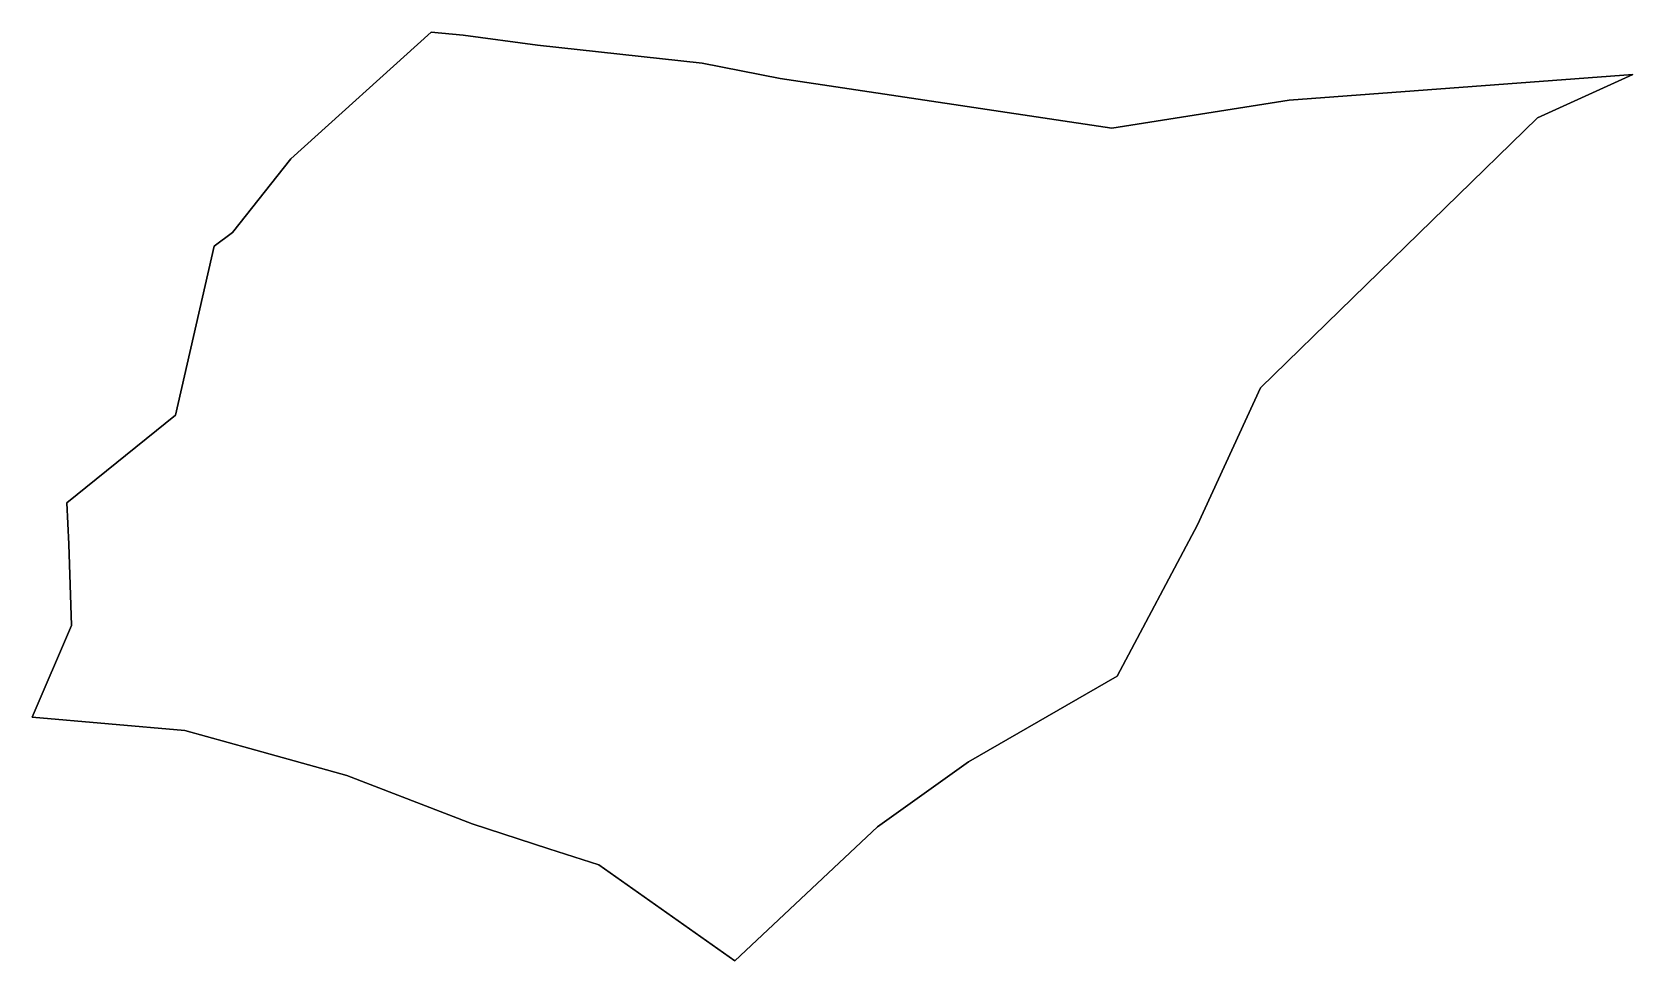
# Model space of a CAD drawing. Extents: x -83.2 to -80.27, y 45.84 to 47.54.
import ezdxf

# ---------------------------------------------------------------- set-up
doc = ezdxf.new("R2010")
doc.units = 0
doc.header["$MEASUREMENT"] = 0
doc.layers.add('GEO_', color=7, linetype='Continuous')

msp = doc.modelspace()

# ---------------------------------------------------------------- linework, layer by layer
at = {"layer": 'GEO_', "color": 7, "true_color": 0xffffff}
for p, q in [((-82.4667, 47.5418), (-82.7236, 47.3098)), ((-82.4667, 47.5418), (-82.7236, 47.3098)), ((-82.4667, 47.5418), (-82.7236, 47.3098)), ((-82.7236, 47.3098), (-82.4667, 47.5418)), ((-82.4667, 47.5418), (-82.7236, 47.3098)), ((-82.4667, 47.5418), (-82.7236, 47.3098)), ((-82.4667, 47.5418), (-82.7236, 47.3098)), ((-82.7236, 47.3098), (-82.4667, 47.5418)), ((-82.7236, 47.3098), (-82.4667, 47.5418)), ((-82.7236, 47.3098), (-82.4667, 47.5418)), ((-82.7236, 47.3098), (-82.4667, 47.5418)), ((-82.4667, 47.5418), (-82.7236, 47.3098)), ((-82.7236, 47.3098), (-82.4667, 47.5418)), ((-82.7236, 47.3098), (-82.4667, 47.5418)), ((-82.7236, 47.3098), (-82.4667, 47.5418)), ((-82.4667, 47.5418), (-82.7236, 47.3098)), ((-82.4667, 47.5418), (-82.4667, 47.5418)), ((-82.4667, 47.5418), (-82.4667, 47.5418)), ((-82.4667, 47.5418), (-82.4083, 47.5361)), ((-82.4083, 47.5361), (-82.4667, 47.5418)), ((-82.4667, 47.5418), (-82.4667, 47.5418)), ((-82.4667, 47.5418), (-82.4083, 47.5361)), ((-82.4083, 47.5361), (-82.4667, 47.5418)), ((-82.4667, 47.5418), (-82.4667, 47.5418)), ((-82.4083, 47.5361), (-82.2722, 47.518)), ((-82.4083, 47.5361), (-82.2722, 47.518)), ((-82.4083, 47.5361), (-82.4083, 47.5361)), ((-82.4083, 47.5361), (-82.2722, 47.518)), ((-82.2722, 47.518), (-82.4083, 47.5361)), ((-82.4083, 47.5361), (-82.2722, 47.518)), ((-82.4083, 47.5361), (-82.2722, 47.518)), ((-82.4083, 47.5361), (-82.4083, 47.5361)), ((-82.4083, 47.5361), (-82.2722, 47.518)), ((-82.2722, 47.518), (-82.4083, 47.5361)), ((-82.2722, 47.518), (-81.9708, 47.485)), ((-82.2722, 47.518), (-81.9708, 47.485)), ((-82.2722, 47.518), (-82.2722, 47.518)), ((-82.2722, 47.518), (-81.9708, 47.485)), ((-81.9708, 47.485), (-82.2722, 47.518)), ((-82.2722, 47.518), (-81.9708, 47.485)), ((-82.2722, 47.518), (-81.9708, 47.485)), ((-82.2722, 47.518), (-82.2722, 47.518)), ((-82.2722, 47.518), (-81.9708, 47.485)), ((-81.9708, 47.485), (-82.2722, 47.518)), ((-81.9708, 47.485), (-81.8278, 47.4566)), ((-81.9708, 47.485), (-81.8278, 47.4566)), ((-81.9708, 47.485), (-81.9708, 47.485)), ((-81.9708, 47.485), (-81.8278, 47.4566)), ((-81.8278, 47.4566), (-81.9708, 47.485)), ((-81.9708, 47.485), (-81.8278, 47.4566)), ((-81.9708, 47.485), (-81.8278, 47.4566)), ((-81.9708, 47.485), (-81.9708, 47.485)), ((-81.9708, 47.485), (-81.8278, 47.4566)), ((-81.8278, 47.4566), (-81.9708, 47.485)), ((-81.8278, 47.4566), (-81.2208, 47.3658)), ((-81.2208, 47.3658), (-81.8278, 47.4566)), ((-81.8278, 47.4566), (-81.8278, 47.4566)), ((-81.8278, 47.4566), (-81.2208, 47.3658)), ((-81.8278, 47.4566), (-81.2208, 47.3658)), ((-81.8278, 47.4566), (-81.8278, 47.4566)), ((-81.8278, 47.4566), (-81.2208, 47.3658)), ((-81.2208, 47.3658), (-81.8278, 47.4566)), ((-81.8278, 47.4566), (-81.2208, 47.3658)), ((-81.8278, 47.4566), (-81.2208, 47.3658)), ((-81.8278, 47.4566), (-81.8278, 47.4566)), ((-81.8278, 47.4566), (-81.2208, 47.3658)), ((-81.2208, 47.3658), (-81.8278, 47.4566)), ((-80.8958, 47.4168), (-80.2667, 47.4642)), ((-80.8958, 47.4168), (-80.2667, 47.4642)), ((-80.8958, 47.4168), (-80.2667, 47.4642)), ((-80.2667, 47.4642), (-80.8958, 47.4168)), ((-80.8958, 47.4168), (-80.2667, 47.4642)), ((-80.8958, 47.4168), (-80.2667, 47.4642)), ((-80.8958, 47.4168), (-80.2667, 47.4642)), ((-80.2667, 47.4642), (-80.8958, 47.4168)), ((-80.8958, 47.4168), (-80.2667, 47.4642)), ((-80.8958, 47.4168), (-80.2667, 47.4642)), ((-80.8958, 47.4168), (-80.2667, 47.4642)), ((-80.2667, 47.4642), (-80.8958, 47.4168)), ((-80.2667, 47.4642), (-80.4417, 47.3847)), ((-80.2667, 47.4642), (-80.4417, 47.3847)), ((-80.2667, 47.4642), (-80.4417, 47.3847)), ((-80.4417, 47.3847), (-80.2667, 47.4642)), ((-80.2667, 47.4642), (-80.4417, 47.3847)), ((-80.2667, 47.4642), (-80.4417, 47.3847)), ((-80.2667, 47.4642), (-80.4417, 47.3847)), ((-80.4417, 47.3847), (-80.2667, 47.4642)), ((-80.2667, 47.4642), (-80.4417, 47.3847)), ((-80.2667, 47.4642), (-80.4417, 47.3847)), ((-80.2667, 47.4642), (-80.4417, 47.3847)), ((-80.4417, 47.3847), (-80.2667, 47.4642)), ((-80.4417, 47.3847), (-80.2667, 47.4642)), ((-80.2667, 47.4642), (-80.4417, 47.3847)), ((-80.4417, 47.3847), (-80.2667, 47.4642)), ((-80.2667, 47.4642), (-80.4417, 47.3847)), ((-80.4417, 47.3847), (-80.2667, 47.4642)), ((-80.2667, 47.4642), (-80.4417, 47.3847)), ((-80.2667, 47.4642), (-80.2667, 47.4642)), ((-80.2667, 47.4642), (-80.2667, 47.4642)), ((-80.2667, 47.4642), (-80.2667, 47.4642)), ((-80.2667, 47.4642), (-80.2667, 47.4642)), ((-80.2667, 47.4642), (-80.2667, 47.4642)), ((-80.2667, 47.4642), (-80.2667, 47.4642)), ((-81.2208, 47.3658), (-80.8958, 47.4168)), ((-81.2208, 47.3658), (-80.8958, 47.4168)), ((-81.2208, 47.3658), (-80.8958, 47.4168)), ((-80.8958, 47.4168), (-81.2208, 47.3658)), ((-81.2208, 47.3658), (-80.8958, 47.4168)), ((-81.2208, 47.3658), (-80.8958, 47.4168)), ((-81.2208, 47.3658), (-80.8958, 47.4168)), ((-80.8958, 47.4168), (-81.2208, 47.3658)), ((-81.2208, 47.3658), (-80.8958, 47.4168)), ((-81.2208, 47.3658), (-80.8958, 47.4168)), ((-81.2208, 47.3658), (-80.8958, 47.4168)), ((-80.8958, 47.4168), (-81.2208, 47.3658)), ((-80.8958, 47.4168), (-80.8958, 47.4168)), ((-80.8958, 47.4168), (-80.8958, 47.4168)), ((-80.8958, 47.4168), (-80.8958, 47.4168)), ((-81.2208, 47.3658), (-81.2208, 47.3658)), ((-81.2208, 47.3658), (-81.2208, 47.3658)), ((-81.2208, 47.3658), (-81.2208, 47.3658)), ((-80.4417, 47.3847), (-80.9486, 46.8898)), ((-80.4417, 47.3847), (-80.9486, 46.8898)), ((-80.4417, 47.3847), (-80.9486, 46.8898)), ((-80.9486, 46.8898), (-80.4417, 47.3847)), ((-80.4417, 47.3847), (-80.9486, 46.8898)), ((-80.4417, 47.3847), (-80.9486, 46.8898)), ((-80.4417, 47.3847), (-80.9486, 46.8898)), ((-80.9486, 46.8898), (-80.4417, 47.3847)), ((-80.4417, 47.3847), (-80.9486, 46.8898)), ((-80.4417, 47.3847), (-80.9486, 46.8898)), ((-80.4417, 47.3847), (-80.9486, 46.8898)), ((-80.9486, 46.8898), (-80.4417, 47.3847)), ((-80.9486, 46.8898), (-80.4417, 47.3847)), ((-80.9486, 46.8898), (-80.4417, 47.3847)), ((-80.9486, 46.8898), (-80.4417, 47.3847)), ((-80.4417, 47.3847), (-80.9486, 46.8898)), ((-80.9486, 46.8898), (-80.4417, 47.3847)), ((-80.9486, 46.8898), (-80.4417, 47.3847)), ((-80.9486, 46.8898), (-80.4417, 47.3847)), ((-80.4417, 47.3847), (-80.9486, 46.8898)), ((-80.9486, 46.8898), (-80.4417, 47.3847)), ((-80.9486, 46.8898), (-80.4417, 47.3847)), ((-80.9486, 46.8898), (-80.4417, 47.3847)), ((-80.4417, 47.3847), (-80.9486, 46.8898)), ((-80.4417, 47.3847), (-80.4417, 47.3847)), ((-80.4417, 47.3847), (-80.4417, 47.3847)), ((-80.4417, 47.3847), (-80.4417, 47.3847)), ((-80.4417, 47.3847), (-80.4417, 47.3847)), ((-80.4417, 47.3847), (-80.4417, 47.3847)), ((-80.4417, 47.3847), (-80.4417, 47.3847)), ((-82.7236, 47.3098), (-82.8306, 47.1746)), ((-82.7236, 47.3098), (-82.8306, 47.1746)), ((-82.7236, 47.3098), (-82.8306, 47.1746)), ((-82.8306, 47.1746), (-82.7236, 47.3098)), ((-82.8306, 47.1746), (-82.7236, 47.3098)), ((-82.8306, 47.1746), (-82.7236, 47.3098)), ((-82.8306, 47.1746), (-82.7236, 47.3098)), ((-82.7236, 47.3098), (-82.8306, 47.1746)), ((-82.7236, 47.3098), (-82.7236, 47.3098)), ((-82.7236, 47.3098), (-82.7236, 47.3098)), ((-82.7236, 47.3098), (-82.7236, 47.3098)), ((-82.7236, 47.3098), (-82.7236, 47.3098)), ((-82.8306, 47.1746), (-82.8639, 47.1493)), ((-82.8306, 47.1746), (-82.8639, 47.1493)), ((-82.8306, 47.1746), (-82.8639, 47.1493)), ((-82.8639, 47.1493), (-82.8306, 47.1746)), ((-82.8639, 47.1493), (-82.8306, 47.1746)), ((-82.8639, 47.1493), (-82.8306, 47.1746)), ((-82.8639, 47.1493), (-82.8306, 47.1746)), ((-82.8306, 47.1746), (-82.8639, 47.1493)), ((-82.8306, 47.1746), (-82.8306, 47.1746)), ((-82.8306, 47.1746), (-82.8306, 47.1746)), ((-82.8639, 47.1493), (-82.9348, 46.84)), ((-82.8639, 47.1493), (-82.9348, 46.84)), ((-82.8639, 47.1493), (-82.9348, 46.84)), ((-82.9348, 46.84), (-82.8639, 47.1493)), ((-82.9348, 46.84), (-82.8639, 47.1493)), ((-82.9348, 46.84), (-82.8639, 47.1493)), ((-82.9348, 46.84), (-82.8639, 47.1493)), ((-82.8639, 47.1493), (-82.9348, 46.84)), ((-82.8639, 47.1493), (-82.8639, 47.1493)), ((-82.8639, 47.1493), (-82.8639, 47.1493)), ((-80.9486, 46.8898), (-81.0639, 46.6389)), ((-80.9486, 46.8898), (-81.0639, 46.6389)), ((-80.9486, 46.8898), (-81.0639, 46.6389)), ((-81.0639, 46.6389), (-80.9486, 46.8898)), ((-80.9486, 46.8898), (-81.0639, 46.6389)), ((-80.9486, 46.8898), (-81.0639, 46.6389)), ((-80.9486, 46.8898), (-81.0639, 46.6389)), ((-81.0639, 46.6389), (-80.9486, 46.8898)), ((-80.9486, 46.8898), (-81.0639, 46.6389)), ((-80.9486, 46.8898), (-81.0639, 46.6389)), ((-80.9486, 46.8898), (-81.0639, 46.6389)), ((-81.0639, 46.6389), (-80.9486, 46.8898)), ((-80.9486, 46.8898), (-81.0639, 46.6389)), ((-80.9486, 46.8898), (-81.0639, 46.6389)), ((-80.9486, 46.8898), (-81.0639, 46.6389)), ((-81.0639, 46.6389), (-80.9486, 46.8898)), ((-80.9486, 46.8898), (-81.0639, 46.6389)), ((-80.9486, 46.8898), (-81.0639, 46.6389)), ((-80.9486, 46.8898), (-81.0639, 46.6389)), ((-81.0639, 46.6389), (-80.9486, 46.8898)), ((-80.9486, 46.8898), (-81.0639, 46.6389)), ((-80.9486, 46.8898), (-81.0639, 46.6389)), ((-80.9486, 46.8898), (-81.0639, 46.6389)), ((-81.0639, 46.6389), (-80.9486, 46.8898)), ((-81.0639, 46.6389), (-80.9486, 46.8898)), ((-81.0639, 46.6389), (-80.9486, 46.8898)), ((-81.0639, 46.6389), (-80.9486, 46.8898)), ((-80.9486, 46.8898), (-81.0639, 46.6389)), ((-81.0639, 46.6389), (-80.9486, 46.8898)), ((-81.0639, 46.6389), (-80.9486, 46.8898)), ((-81.0639, 46.6389), (-80.9486, 46.8898)), ((-80.9486, 46.8898), (-81.0639, 46.6389)), ((-81.0639, 46.6389), (-80.9486, 46.8898)), ((-81.0639, 46.6389), (-80.9486, 46.8898)), ((-81.0639, 46.6389), (-80.9486, 46.8898)), ((-80.9486, 46.8898), (-81.0639, 46.6389)), ((-80.9486, 46.8898), (-80.9486, 46.8898)), ((-80.9486, 46.8898), (-80.9486, 46.8898)), ((-80.9486, 46.8898), (-80.9486, 46.8898)), ((-80.9486, 46.8898), (-80.9486, 46.8898)), ((-80.9486, 46.8898), (-80.9486, 46.8898)), ((-80.9486, 46.8898), (-80.9486, 46.8898)), ((-80.9486, 46.8898), (-80.9486, 46.8898)), ((-80.9486, 46.8898), (-80.9486, 46.8898)), ((-80.9486, 46.8898), (-80.9486, 46.8898)), ((-80.9486, 46.8898), (-80.9486, 46.8898)), ((-80.9486, 46.8898), (-80.9486, 46.8898)), ((-80.9486, 46.8898), (-80.9486, 46.8898)), ((-82.9348, 46.84), (-83.1338, 46.6791)), ((-82.9348, 46.84), (-83.1338, 46.6791)), ((-82.9348, 46.84), (-83.1338, 46.6791)), ((-83.1338, 46.6791), (-82.9348, 46.84)), ((-83.1338, 46.6791), (-82.9348, 46.84)), ((-83.1338, 46.6791), (-82.9348, 46.84)), ((-83.1338, 46.6791), (-82.9348, 46.84)), ((-82.9348, 46.84), (-83.1338, 46.6791)), ((-83.1338, 46.6791), (-82.9348, 46.84)), ((-83.1338, 46.6791), (-82.9348, 46.84)), ((-83.1338, 46.6791), (-82.9348, 46.84)), ((-82.9348, 46.84), (-83.1338, 46.6791)), ((-82.9348, 46.84), (-82.9348, 46.84)), ((-82.9348, 46.84), (-82.9348, 46.84)), ((-82.9348, 46.84), (-82.9348, 46.84)), ((-82.9348, 46.84), (-82.9348, 46.84)), ((-83.1338, 46.6791), (-83.1302, 46.6038)), ((-83.1338, 46.6791), (-83.1302, 46.6038)), ((-83.1338, 46.6791), (-83.1338, 46.6791)), ((-83.1338, 46.6791), (-83.1302, 46.6038)), ((-83.1302, 46.6038), (-83.1338, 46.6791)), ((-83.1302, 46.6038), (-83.1338, 46.6791)), ((-83.1302, 46.6038), (-83.1338, 46.6791)), ((-83.1302, 46.6038), (-83.1338, 46.6791)), ((-83.1338, 46.6791), (-83.1338, 46.6791)), ((-83.1338, 46.6791), (-83.1302, 46.6038)), ((-83.1302, 46.6038), (-83.1338, 46.6791)), ((-83.1302, 46.6038), (-83.1338, 46.6791)), ((-83.1302, 46.6038), (-83.1338, 46.6791)), ((-83.1338, 46.6791), (-83.1338, 46.6791)), ((-83.1338, 46.6791), (-83.1302, 46.6038)), ((-81.0639, 46.6389), (-81.2111, 46.3619)), ((-81.0639, 46.6389), (-81.2111, 46.3619)), ((-81.0639, 46.6389), (-81.2111, 46.3619)), ((-81.2111, 46.3619), (-81.0639, 46.6389)), ((-81.0639, 46.6389), (-81.2111, 46.3619)), ((-81.0639, 46.6389), (-81.2111, 46.3619)), ((-81.0639, 46.6389), (-81.2111, 46.3619)), ((-81.2111, 46.3619), (-81.0639, 46.6389)), ((-81.0639, 46.6389), (-81.2111, 46.3619)), ((-81.0639, 46.6389), (-81.2111, 46.3619)), ((-81.0639, 46.6389), (-81.2111, 46.3619)), ((-81.2111, 46.3619), (-81.0639, 46.6389)), ((-81.0639, 46.6389), (-81.2111, 46.3619)), ((-81.0639, 46.6389), (-81.2111, 46.3619)), ((-81.0639, 46.6389), (-81.2111, 46.3619)), ((-81.2111, 46.3619), (-81.0639, 46.6389)), ((-81.0639, 46.6389), (-81.2111, 46.3619)), ((-81.0639, 46.6389), (-81.2111, 46.3619)), ((-81.0639, 46.6389), (-81.2111, 46.3619)), ((-81.2111, 46.3619), (-81.0639, 46.6389)), ((-81.0639, 46.6389), (-81.2111, 46.3619)), ((-81.0639, 46.6389), (-81.2111, 46.3619)), ((-81.0639, 46.6389), (-81.2111, 46.3619)), ((-81.2111, 46.3619), (-81.0639, 46.6389)), ((-81.2111, 46.3619), (-81.0639, 46.6389)), ((-81.2111, 46.3619), (-81.0639, 46.6389)), ((-81.2111, 46.3619), (-81.0639, 46.6389)), ((-81.0639, 46.6389), (-81.2111, 46.3619)), ((-81.2111, 46.3619), (-81.0639, 46.6389)), ((-81.2111, 46.3619), (-81.0639, 46.6389)), ((-81.2111, 46.3619), (-81.0639, 46.6389)), ((-81.0639, 46.6389), (-81.2111, 46.3619)), ((-81.2111, 46.3619), (-81.0639, 46.6389)), ((-81.2111, 46.3619), (-81.0639, 46.6389)), ((-81.2111, 46.3619), (-81.0639, 46.6389)), ((-81.0639, 46.6389), (-81.2111, 46.3619)), ((-81.0639, 46.6389), (-81.0639, 46.6389)), ((-81.0639, 46.6389), (-81.0639, 46.6389)), ((-81.0639, 46.6389), (-81.0639, 46.6389)), ((-81.0639, 46.6389), (-81.0639, 46.6389)), ((-81.0639, 46.6389), (-81.0639, 46.6389)), ((-81.0639, 46.6389), (-81.0639, 46.6389)), ((-81.0639, 46.6389), (-81.0639, 46.6389)), ((-81.0639, 46.6389), (-81.0639, 46.6389)), ((-81.0639, 46.6389), (-81.0639, 46.6389)), ((-83.1302, 46.6038), (-83.1253, 46.4548)), ((-83.1302, 46.6038), (-83.1253, 46.4548)), ((-83.1302, 46.6038), (-83.1302, 46.6038)), ((-83.1302, 46.6038), (-83.1253, 46.4548)), ((-83.1253, 46.4548), (-83.1302, 46.6038)), ((-83.1302, 46.6038), (-83.1302, 46.6038)), ((-83.1253, 46.4548), (-83.1302, 46.6038)), ((-83.1253, 46.4548), (-83.1302, 46.6038)), ((-83.1253, 46.4548), (-83.1302, 46.6038)), ((-83.1302, 46.6038), (-83.1302, 46.6038)), ((-83.1302, 46.6038), (-83.1253, 46.4548)), ((-83.1302, 46.6038), (-83.1302, 46.6038)), ((-83.1253, 46.4548), (-83.1975, 46.2867)), ((-83.1253, 46.4548), (-83.1975, 46.2867)), ((-83.1253, 46.4548), (-83.1975, 46.2867)), ((-83.1975, 46.2867), (-83.1253, 46.4548)), ((-83.1975, 46.2867), (-83.1253, 46.4548)), ((-83.1975, 46.2867), (-83.1253, 46.4548)), ((-83.1975, 46.2867), (-83.1253, 46.4548)), ((-83.1253, 46.4548), (-83.1975, 46.2867)), ((-83.1253, 46.4548), (-83.1253, 46.4548)), ((-83.1253, 46.4548), (-83.1253, 46.4548)), ((-81.2111, 46.3619), (-81.4833, 46.205)), ((-81.2111, 46.3619), (-81.4833, 46.205)), ((-81.2111, 46.3619), (-81.4833, 46.205)), ((-81.4833, 46.205), (-81.2111, 46.3619)), ((-81.2111, 46.3619), (-81.4833, 46.205)), ((-81.2111, 46.3619), (-81.4833, 46.205)), ((-81.2111, 46.3619), (-81.4833, 46.205)), ((-81.4833, 46.205), (-81.2111, 46.3619)), ((-81.2111, 46.3619), (-81.4833, 46.205)), ((-81.2111, 46.3619), (-81.4833, 46.205)), ((-81.2111, 46.3619), (-81.4833, 46.205)), ((-81.4833, 46.205), (-81.2111, 46.3619)), ((-81.2111, 46.3619), (-81.4833, 46.205)), ((-81.2111, 46.3619), (-81.4833, 46.205)), ((-81.2111, 46.3619), (-81.4833, 46.205)), ((-81.4833, 46.205), (-81.2111, 46.3619)), ((-81.2111, 46.3619), (-81.4833, 46.205)), ((-81.2111, 46.3619), (-81.4833, 46.205)), ((-81.2111, 46.3619), (-81.4833, 46.205)), ((-81.4833, 46.205), (-81.2111, 46.3619)), ((-81.2111, 46.3619), (-81.4833, 46.205)), ((-81.2111, 46.3619), (-81.4833, 46.205)), ((-81.2111, 46.3619), (-81.4833, 46.205)), ((-81.4833, 46.205), (-81.2111, 46.3619)), ((-81.4833, 46.205), (-81.2111, 46.3619)), ((-81.4833, 46.205), (-81.2111, 46.3619)), ((-81.4833, 46.205), (-81.2111, 46.3619)), ((-81.2111, 46.3619), (-81.4833, 46.205)), ((-81.2111, 46.3619), (-81.2111, 46.3619)), ((-81.2111, 46.3619), (-81.2111, 46.3619)), ((-81.2111, 46.3619), (-81.2111, 46.3619)), ((-81.2111, 46.3619), (-81.2111, 46.3619)), ((-81.2111, 46.3619), (-81.2111, 46.3619)), ((-81.2111, 46.3619), (-81.2111, 46.3619)), ((-81.2111, 46.3619), (-81.2111, 46.3619)), ((-81.2111, 46.3619), (-81.2111, 46.3619)), ((-81.2111, 46.3619), (-81.2111, 46.3619)), ((-81.2111, 46.3619), (-81.2111, 46.3619)), ((-81.2111, 46.3619), (-81.2111, 46.3619)), ((-83.1975, 46.2867), (-83.1975, 46.2867)), ((-83.1975, 46.2867), (-83.1975, 46.2867)), ((-83.1975, 46.2867), (-82.9175, 46.2626)), ((-82.9175, 46.2626), (-83.1975, 46.2867)), ((-83.1975, 46.2867), (-83.1975, 46.2867)), ((-83.1975, 46.2867), (-82.9175, 46.2626)), ((-82.9175, 46.2626), (-83.1975, 46.2867)), ((-83.1975, 46.2867), (-83.1975, 46.2867)), ((-82.9175, 46.2626), (-83.1975, 46.2867)), ((-82.9175, 46.2626), (-83.1975, 46.2867)), ((-82.9175, 46.2626), (-83.1975, 46.2867)), ((-83.1975, 46.2867), (-83.1975, 46.2867)), ((-83.1975, 46.2867), (-82.9175, 46.2626)), ((-82.9175, 46.2626), (-83.1975, 46.2867)), ((-82.9175, 46.2626), (-83.1975, 46.2867)), ((-82.9175, 46.2626), (-83.1975, 46.2867)), ((-83.1975, 46.2867), (-83.1975, 46.2867)), ((-83.1975, 46.2867), (-82.9175, 46.2626)), ((-82.9175, 46.2626), (-82.7986, 46.2292)), ((-82.9175, 46.2626), (-82.7986, 46.2292)), ((-82.9175, 46.2626), (-82.9175, 46.2626)), ((-82.9175, 46.2626), (-82.7986, 46.2292)), ((-82.7986, 46.2292), (-82.9175, 46.2626)), ((-82.9175, 46.2626), (-82.7986, 46.2292)), ((-82.9175, 46.2626), (-82.7986, 46.2292)), ((-82.9175, 46.2626), (-82.9175, 46.2626)), ((-82.9175, 46.2626), (-82.7986, 46.2292)), ((-82.7986, 46.2292), (-82.9175, 46.2626)), ((-82.7986, 46.2292), (-82.9175, 46.2626)), ((-82.7986, 46.2292), (-82.9175, 46.2626)), ((-82.7986, 46.2292), (-82.9175, 46.2626)), ((-82.9175, 46.2626), (-82.9175, 46.2626)), ((-82.9175, 46.2626), (-82.7986, 46.2292)), ((-82.7986, 46.2292), (-82.9175, 46.2626)), ((-82.7986, 46.2292), (-82.9175, 46.2626)), ((-82.7986, 46.2292), (-82.9175, 46.2626)), ((-82.9175, 46.2626), (-82.9175, 46.2626)), ((-82.9175, 46.2626), (-82.7986, 46.2292)), ((-82.7986, 46.2292), (-82.6214, 46.1798)), ((-82.7986, 46.2292), (-82.6214, 46.1798)), ((-82.7986, 46.2292), (-82.7986, 46.2292)), ((-82.7986, 46.2292), (-82.6214, 46.1798)), ((-82.6214, 46.1798), (-82.7986, 46.2292)), ((-82.7986, 46.2292), (-82.6214, 46.1798)), ((-82.7986, 46.2292), (-82.6214, 46.1798)), ((-82.7986, 46.2292), (-82.7986, 46.2292)), ((-82.7986, 46.2292), (-82.6214, 46.1798)), ((-82.6214, 46.1798), (-82.7986, 46.2292)), ((-82.6214, 46.1798), (-82.7986, 46.2292)), ((-82.6214, 46.1798), (-82.7986, 46.2292)), ((-82.6214, 46.1798), (-82.7986, 46.2292)), ((-82.7986, 46.2292), (-82.7986, 46.2292)), ((-82.7986, 46.2292), (-82.6214, 46.1798)), ((-82.6214, 46.1798), (-82.7986, 46.2292)), ((-82.6214, 46.1798), (-82.7986, 46.2292)), ((-82.6214, 46.1798), (-82.7986, 46.2292)), ((-82.7986, 46.2292), (-82.7986, 46.2292)), ((-82.7986, 46.2292), (-82.6214, 46.1798)), ((-81.4833, 46.205), (-81.556, 46.1531)), ((-81.4833, 46.205), (-81.556, 46.1531)), ((-81.4833, 46.205), (-81.556, 46.1531)), ((-81.556, 46.1531), (-81.4833, 46.205)), ((-81.4833, 46.205), (-81.556, 46.1531)), ((-81.4833, 46.205), (-81.556, 46.1531)), ((-81.4833, 46.205), (-81.556, 46.1531)), ((-81.556, 46.1531), (-81.4833, 46.205)), ((-81.4833, 46.205), (-81.556, 46.1531)), ((-81.4833, 46.205), (-81.556, 46.1531)), ((-81.4833, 46.205), (-81.556, 46.1531)), ((-81.556, 46.1531), (-81.4833, 46.205)), ((-81.4833, 46.205), (-81.556, 46.1531)), ((-81.4833, 46.205), (-81.556, 46.1531)), ((-81.4833, 46.205), (-81.556, 46.1531)), ((-81.556, 46.1531), (-81.4833, 46.205)), ((-81.4833, 46.205), (-81.556, 46.1531)), ((-81.4833, 46.205), (-81.556, 46.1531)), ((-81.4833, 46.205), (-81.556, 46.1531)), ((-81.556, 46.1531), (-81.4833, 46.205)), ((-81.4833, 46.205), (-81.556, 46.1531)), ((-81.4833, 46.205), (-81.556, 46.1531)), ((-81.4833, 46.205), (-81.556, 46.1531)), ((-81.556, 46.1531), (-81.4833, 46.205)), ((-81.556, 46.1531), (-81.4833, 46.205)), ((-81.556, 46.1531), (-81.4833, 46.205)), ((-81.556, 46.1531), (-81.4833, 46.205)), ((-81.4833, 46.205), (-81.556, 46.1531)), ((-81.4833, 46.205), (-81.4833, 46.205)), ((-81.4833, 46.205), (-81.4833, 46.205)), ((-81.4833, 46.205), (-81.4833, 46.205)), ((-81.4833, 46.205), (-81.4833, 46.205)), ((-81.4833, 46.205), (-81.4833, 46.205)), ((-81.4833, 46.205), (-81.4833, 46.205)), ((-81.4833, 46.205), (-81.4833, 46.205)), ((-82.6214, 46.1798), (-82.392, 46.0913)), ((-82.392, 46.0913), (-82.6214, 46.1798)), ((-82.6214, 46.1798), (-82.6214, 46.1798)), ((-82.6214, 46.1798), (-82.392, 46.0913)), ((-82.392, 46.0913), (-82.6214, 46.1798)), ((-82.6214, 46.1798), (-82.6214, 46.1798)), ((-82.6214, 46.1798), (-82.392, 46.0913)), ((-82.6214, 46.1798), (-82.392, 46.0913)), ((-82.6214, 46.1798), (-82.6214, 46.1798)), ((-82.6214, 46.1798), (-82.392, 46.0913)), ((-82.392, 46.0913), (-82.6214, 46.1798)), ((-82.6214, 46.1798), (-82.392, 46.0913)), ((-82.6214, 46.1798), (-82.392, 46.0913)), ((-82.6214, 46.1798), (-82.6214, 46.1798)), ((-82.6214, 46.1798), (-82.392, 46.0913)), ((-82.392, 46.0913), (-82.6214, 46.1798)), ((-82.392, 46.0913), (-82.6214, 46.1798)), ((-82.392, 46.0913), (-82.6214, 46.1798)), ((-82.392, 46.0913), (-82.6214, 46.1798)), ((-82.6214, 46.1798), (-82.6214, 46.1798)), ((-82.6214, 46.1798), (-82.392, 46.0913)), ((-82.392, 46.0913), (-82.6214, 46.1798)), ((-82.392, 46.0913), (-82.6214, 46.1798)), ((-82.392, 46.0913), (-82.6214, 46.1798)), ((-82.6214, 46.1798), (-82.6214, 46.1798)), ((-82.6214, 46.1798), (-82.392, 46.0913)), ((-82.392, 46.0913), (-82.6214, 46.1798)), ((-82.392, 46.0913), (-82.6214, 46.1798)), ((-82.392, 46.0913), (-82.6214, 46.1798)), ((-82.6214, 46.1798), (-82.6214, 46.1798)), ((-82.6214, 46.1798), (-82.392, 46.0913)), ((-82.392, 46.0913), (-82.6214, 46.1798)), ((-82.392, 46.0913), (-82.6214, 46.1798)), ((-82.392, 46.0913), (-82.6214, 46.1798)), ((-82.6214, 46.1798), (-82.6214, 46.1798)), ((-82.6214, 46.1798), (-82.392, 46.0913)), ((-82.392, 46.0913), (-82.6214, 46.1798)), ((-82.392, 46.0913), (-82.6214, 46.1798)), ((-82.392, 46.0913), (-82.6214, 46.1798)), ((-82.6214, 46.1798), (-82.6214, 46.1798)), ((-82.6214, 46.1798), (-82.392, 46.0913)), ((-81.556, 46.1531), (-81.65, 46.0857)), ((-81.556, 46.1531), (-81.65, 46.0857)), ((-81.556, 46.1531), (-81.65, 46.0857)), ((-81.65, 46.0857), (-81.556, 46.1531)), ((-81.556, 46.1531), (-81.65, 46.0857)), ((-81.556, 46.1531), (-81.65, 46.0857)), ((-81.556, 46.1531), (-81.65, 46.0857)), ((-81.65, 46.0857), (-81.556, 46.1531)), ((-81.556, 46.1531), (-81.65, 46.0857)), ((-81.556, 46.1531), (-81.65, 46.0857)), ((-81.556, 46.1531), (-81.65, 46.0857)), ((-81.65, 46.0857), (-81.556, 46.1531)), ((-81.65, 46.0857), (-81.556, 46.1531)), ((-81.65, 46.0857), (-81.556, 46.1531)), ((-81.65, 46.0857), (-81.556, 46.1531)), ((-81.556, 46.1531), (-81.65, 46.0857)), ((-81.556, 46.1531), (-81.556, 46.1531)), ((-81.556, 46.1531), (-81.556, 46.1531)), ((-81.556, 46.1531), (-81.556, 46.1531)), ((-81.556, 46.1531), (-81.556, 46.1531)), ((-81.556, 46.1531), (-81.556, 46.1531)), ((-81.556, 46.1531), (-81.556, 46.1531)), ((-81.556, 46.1531), (-81.556, 46.1531)), ((-82.392, 46.0913), (-82.2512, 46.0459)), ((-82.392, 46.0913), (-82.2512, 46.0459)), ((-82.392, 46.0913), (-82.392, 46.0913)), ((-82.392, 46.0913), (-82.2512, 46.0459)), ((-82.2512, 46.0459), (-82.392, 46.0913)), ((-82.392, 46.0913), (-82.2512, 46.0459)), ((-82.392, 46.0913), (-82.2512, 46.0459)), ((-82.392, 46.0913), (-82.392, 46.0913)), ((-82.392, 46.0913), (-82.2512, 46.0459)), ((-82.2512, 46.0459), (-82.392, 46.0913)), ((-82.392, 46.0913), (-82.2512, 46.0459)), ((-82.392, 46.0913), (-82.2512, 46.0459)), ((-82.392, 46.0913), (-82.392, 46.0913)), ((-82.392, 46.0913), (-82.2512, 46.0459)), ((-82.2512, 46.0459), (-82.392, 46.0913)), ((-82.392, 46.0913), (-82.2512, 46.0459)), ((-82.392, 46.0913), (-82.2512, 46.0459)), ((-82.392, 46.0913), (-82.392, 46.0913)), ((-82.392, 46.0913), (-82.2512, 46.0459)), ((-82.2512, 46.0459), (-82.392, 46.0913)), ((-82.2512, 46.0459), (-82.392, 46.0913)), ((-82.2512, 46.0459), (-82.392, 46.0913)), ((-82.2512, 46.0459), (-82.392, 46.0913)), ((-82.392, 46.0913), (-82.392, 46.0913)), ((-82.392, 46.0913), (-82.2512, 46.0459)), ((-82.2512, 46.0459), (-82.392, 46.0913)), ((-82.2512, 46.0459), (-82.392, 46.0913)), ((-82.2512, 46.0459), (-82.392, 46.0913)), ((-82.392, 46.0913), (-82.392, 46.0913)), ((-82.392, 46.0913), (-82.2512, 46.0459)), ((-82.2512, 46.0459), (-82.392, 46.0913)), ((-82.2512, 46.0459), (-82.392, 46.0913)), ((-82.2512, 46.0459), (-82.392, 46.0913)), ((-82.392, 46.0913), (-82.392, 46.0913)), ((-82.392, 46.0913), (-82.2512, 46.0459)), ((-82.2512, 46.0459), (-82.392, 46.0913)), ((-82.2512, 46.0459), (-82.392, 46.0913)), ((-82.2512, 46.0459), (-82.392, 46.0913)), ((-82.392, 46.0913), (-82.392, 46.0913)), ((-82.392, 46.0913), (-82.2512, 46.0459)), ((-82.2512, 46.0459), (-82.392, 46.0913)), ((-82.2512, 46.0459), (-82.392, 46.0913)), ((-82.2512, 46.0459), (-82.392, 46.0913)), ((-82.392, 46.0913), (-82.392, 46.0913)), ((-82.392, 46.0913), (-82.2512, 46.0459)), ((-81.65, 46.0857), (-81.9111, 45.8402)), ((-81.65, 46.0857), (-81.9111, 45.8402)), ((-81.65, 46.0857), (-81.9111, 45.8402)), ((-81.9111, 45.8402), (-81.65, 46.0857)), ((-81.65, 46.0857), (-81.9111, 45.8402)), ((-81.65, 46.0857), (-81.9111, 45.8402)), ((-81.65, 46.0857), (-81.9111, 45.8402)), ((-81.9111, 45.8402), (-81.65, 46.0857)), ((-81.65, 46.0857), (-81.9111, 45.8402)), ((-81.65, 46.0857), (-81.9111, 45.8402)), ((-81.65, 46.0857), (-81.9111, 45.8402)), ((-81.9111, 45.8402), (-81.65, 46.0857)), ((-81.9111, 45.8402), (-81.65, 46.0857)), ((-81.9111, 45.8402), (-81.65, 46.0857)), ((-81.9111, 45.8402), (-81.65, 46.0857)), ((-81.65, 46.0857), (-81.9111, 45.8402)), ((-81.65, 46.0857), (-81.65, 46.0857)), ((-81.65, 46.0857), (-81.65, 46.0857)), ((-81.65, 46.0857), (-81.65, 46.0857)), ((-81.65, 46.0857), (-81.65, 46.0857)), ((-82.2512, 46.0459), (-82.2512, 46.0459)), ((-82.2512, 46.0459), (-82.1596, 46.0161)), ((-82.2512, 46.0459), (-82.1596, 46.0161)), ((-82.2512, 46.0459), (-82.2512, 46.0459)), ((-82.2512, 46.0459), (-82.1596, 46.0161)), ((-82.1596, 46.0161), (-82.2512, 46.0459)), ((-82.2512, 46.0459), (-82.1596, 46.0161)), ((-82.2512, 46.0459), (-82.1596, 46.0161)), ((-82.2512, 46.0459), (-82.2512, 46.0459)), ((-82.2512, 46.0459), (-82.1596, 46.0161)), ((-82.1596, 46.0161), (-82.2512, 46.0459)), ((-82.2512, 46.0459), (-82.1596, 46.0161)), ((-82.2512, 46.0459), (-82.1596, 46.0161)), ((-82.2512, 46.0459), (-82.2512, 46.0459)), ((-82.2512, 46.0459), (-82.1596, 46.0161)), ((-82.1596, 46.0161), (-82.2512, 46.0459)), ((-82.2512, 46.0459), (-82.2512, 46.0459)), ((-82.2512, 46.0459), (-82.2512, 46.0459)), ((-82.1596, 46.0161), (-82.2512, 46.0459)), ((-82.1596, 46.0161), (-82.2512, 46.0459)), ((-82.1596, 46.0161), (-82.2512, 46.0459)), ((-82.2512, 46.0459), (-82.2512, 46.0459)), ((-82.2512, 46.0459), (-82.1596, 46.0161)), ((-82.1596, 46.0161), (-82.2512, 46.0459)), ((-82.1596, 46.0161), (-82.2512, 46.0459)), ((-82.1596, 46.0161), (-82.2512, 46.0459)), ((-82.2512, 46.0459), (-82.2512, 46.0459)), ((-82.2512, 46.0459), (-82.1596, 46.0161)), ((-82.1596, 46.0161), (-82.2512, 46.0459)), ((-82.1596, 46.0161), (-82.2512, 46.0459)), ((-82.1596, 46.0161), (-82.2512, 46.0459)), ((-82.2512, 46.0459), (-82.2512, 46.0459)), ((-82.2512, 46.0459), (-82.1596, 46.0161)), ((-82.1596, 46.0161), (-81.9111, 45.8402)), ((-82.1596, 46.0161), (-81.9111, 45.8402)), ((-82.1596, 46.0161), (-82.1596, 46.0161)), ((-82.1596, 46.0161), (-81.9111, 45.8402)), ((-81.9111, 45.8402), (-82.1596, 46.0161)), ((-82.1596, 46.0161), (-81.9111, 45.8402)), ((-82.1596, 46.0161), (-81.9111, 45.8402)), ((-82.1596, 46.0161), (-82.1596, 46.0161)), ((-82.1596, 46.0161), (-81.9111, 45.8402)), ((-81.9111, 45.8402), (-82.1596, 46.0161)), ((-82.1596, 46.0161), (-81.9111, 45.8402)), ((-82.1596, 46.0161), (-81.9111, 45.8402)), ((-82.1596, 46.0161), (-82.1596, 46.0161)), ((-82.1596, 46.0161), (-81.9111, 45.8402)), ((-81.9111, 45.8402), (-82.1596, 46.0161)), ((-81.9111, 45.8402), (-82.1596, 46.0161)), ((-81.9111, 45.8402), (-82.1596, 46.0161)), ((-81.9111, 45.8402), (-82.1596, 46.0161)), ((-82.1596, 46.0161), (-82.1596, 46.0161)), ((-82.1596, 46.0161), (-81.9111, 45.8402)), ((-81.9111, 45.8402), (-82.1596, 46.0161)), ((-81.9111, 45.8402), (-82.1596, 46.0161)), ((-81.9111, 45.8402), (-82.1596, 46.0161)), ((-82.1596, 46.0161), (-82.1596, 46.0161)), ((-82.1596, 46.0161), (-81.9111, 45.8402)), ((-81.9111, 45.8402), (-82.1596, 46.0161)), ((-81.9111, 45.8402), (-82.1596, 46.0161)), ((-81.9111, 45.8402), (-82.1596, 46.0161)), ((-82.1596, 46.0161), (-82.1596, 46.0161)), ((-82.1596, 46.0161), (-81.9111, 45.8402)), ((-81.9111, 45.8402), (-81.9111, 45.8402)), ((-81.9111, 45.8402), (-81.9111, 45.8402)), ((-81.9111, 45.8402), (-81.9111, 45.8402)), ((-81.9111, 45.8402), (-81.9111, 45.8402)), ((-81.9111, 45.8402), (-81.9111, 45.8402)), ((-81.9111, 45.8402), (-81.9111, 45.8402)), ((-81.9111, 45.8402), (-81.9111, 45.8402)), ((-81.9111, 45.8402), (-81.9111, 45.8402)), ((-81.9111, 45.8402), (-81.9111, 45.8402)), ((-81.9111, 45.8402), (-81.9111, 45.8402))]:
    msp.add_line(p, q, dxfattribs=at)

doc.saveas('drawing.dxf')
